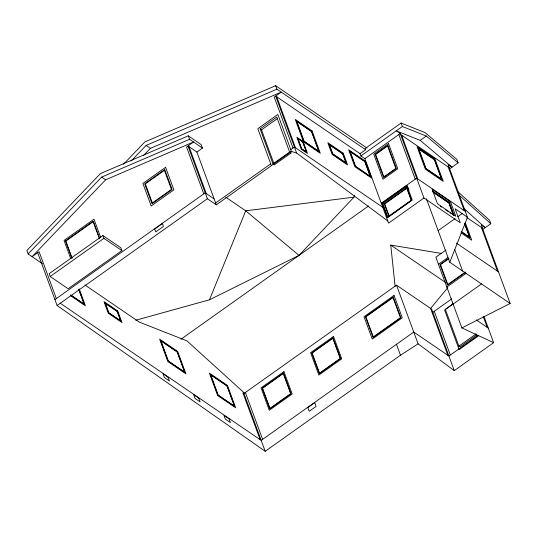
<?xml version="1.0" encoding="UTF-8"?>
<svg xmlns="http://www.w3.org/2000/svg" width="537" height="537" viewBox="0 0 537 537"><rect width="100%" height="100%" fill="white"/><g stroke="black" fill="none" stroke-linecap="round" stroke-linejoin="round"><path stroke-width="0.81" d="M135.794 320.24L209.457 299.8L299.015 255.384L353.977 197.16L354.561 195.589M446.005 250L435.863 257.21L461.88 327.926L510.15 303.479L449.784 262.278L467.479 217.25L448.059 164.47L452.026 167.182L420.209 140.385L396.279 130.833L400.246 133.545L423.962 198.005L460.276 222.795L455.141 208.833L467.479 217.25M209.457 299.8L245.731 210.819L353.977 197.16M430.312 308.788L447.791 287.624M42.477 263.754L28.125 253.954L101.661 177.082L189.574 139.291L202.449 148.078L196.878 152.038L187.97 145.957L207.389 198.744L216.297 204.825L291.457 151.441L296.625 153.032L387.788 220.969M203.792 193.85L186.54 146.97L193.542 141.996L105.635 179.794L32.099 256.666L39.094 251.692L56.345 298.579M123.416 164.329L144.829 141.943L275.642 85.698L367.073 148.111M131.135 161.06L146.104 145.413L276.924 89.169L365.63 149.722L360.058 153.676L275.669 96.076L296.625 153.032M143.52 155.582L150.427 148.36L281.247 92.116L274.246 97.09L292.987 148.031M71.79 258.042L65.467 240.851L93.035 221.271L99.506 238.851M65.467 240.851L65.816 241.093L93.391 221.513L99.714 238.697M102.882 235.535L49.169 273.682L50.203 276.495L68.165 288.758L121.879 250.604L120.845 247.792L102.882 235.535L103.916 238.347L121.879 250.604M50.203 276.495L103.916 238.347M260.116 128.9L276.75 117.079L289.611 152.038L272.977 163.859L260.116 128.9L261.519 129.86L273.81 163.261M261.519 129.86L277.495 118.516M54.922 299.592L205.221 192.837L214.129 198.918M37.671 252.705L57.09 305.493L207.389 198.744M215.619 202.979L270.749 163.825M290.779 149.601L294.41 147.017L382.767 207.329M290.45 151.447L291.02 152.998L274.387 164.819L272.977 163.859M449.308 169.108L458.121 162.852L456.846 159.382L425.029 132.592L401.099 123.04L365.194 148.534L365.63 149.722M360.058 153.676L360.898 155.965L402.374 126.504L426.304 136.056L458.121 162.852M360.898 155.965L364.865 158.67L400.246 133.545M420.209 140.385L426.304 136.056M180.942 339.243L368.644 205.926M381.277 203.275L416.658 178.143L465.304 211.35M382.109 203.067L406.865 185.48L412.241 200.093L387.486 217.68L382.109 203.067L382.881 203.59L387.976 217.431M382.881 203.59L407.637 186.01M423.962 198.005L388.587 223.137L364.865 158.67M432.426 190.789L449.409 202.382L450.449 201.643L455.819 216.257L437.48 203.738L432.104 189.125L450.449 201.643M438.145 230.642L455.074 218.619M457.786 216.693L462.525 213.323M260.143 439.675L242.892 392.795L243.946 393.514L396.507 285.16L431.661 309.158L454.275 370.624L493.631 342.673L483.951 316.374M482.515 229.601L490.805 223.714L489.529 220.244L457.202 191.118M438.454 264.264L447.851 257.592M448.838 258.243L439.971 264.54L447.556 285.154L465.284 272.561M448.663 258.854L440.515 264.634L447.818 284.482L465.465 271.95M446.831 287.02L466.284 273.205M432.822 312.306L451.818 298.807M453.288 303.747L445.374 309.366L458.9 346.143L459.961 346.862L476.447 335.155L475.869 333.591M453.228 303.841L444.569 309.99L459.135 349.574L478.447 335.86L478.212 335.229L448.912 356.038L413.758 332.041L261.197 440.394L60.131 303.143M453.107 304.09L481.521 283.912M57.09 305.493L265.211 451.302L400.481 355.226L418.101 343.848L454.275 370.624M458.9 346.143L475.386 334.43L476.447 335.155M202.449 148.078L201.174 144.614L188.299 135.821L100.385 173.619L26.85 250.49L28.125 253.954M395.111 286.416L390.755 245.087L441.736 253.477M461.88 327.926L493.631 342.673M400.589 134.478L449.241 167.685M432.245 191.447L448.986 202.872L453.604 215.418M433.231 192.32L448.878 202.999L453.295 215.008M466.901 217.566L482.441 228.171M440.374 206.188L441.736 207.114M445.133 209.437L448.536 211.759M449.892 212.686L451.932 214.075M461.263 231.514L469.432 237.085L464.377 223.338M461.793 232.246L470.003 237.851L464.881 223.936M460.988 232.83L471.741 240.167L465.217 222.439M456.443 243.127L498.511 271.843M290.081 152.36L291.02 152.998M390.755 245.087L445.233 282.274M476.299 319.918L488.267 328.087M225.688 197.139L245.731 210.819L299.015 255.384M146.104 145.413L150.427 148.36M101.661 177.082L105.635 179.794M84.94 284.972L139.432 322.166L186.93 340.861L244.838 393.426M71.213 295.276L84.128 304.096L78.711 289.369M70.381 294.9L84.423 304.486L79.073 289.946M70.703 295.766L85.403 305.801L79.154 288.819M459.095 195.146L490.805 223.714M463.471 208.067L485.233 227.675L481.259 224.963L510.15 303.479M481.387 227.453L497.457 271.125M448.18 166.96L464.25 210.632M449.409 202.382L454.215 215.458M483.186 316.427L487.207 327.369M454.664 249.43L462.612 271.031M401.099 123.04L402.374 126.504M426.385 198.663L449.784 262.278M401.649 135.196L417.712 178.861M398.823 134.559L415.229 179.157M408.201 187.547L409.053 189.856M434.245 311.292L450.335 355.024M430.607 308.433L447.858 355.319M396.507 285.16L418.101 343.848M396.474 344.318L400.481 355.226M275.642 85.698L276.924 89.169M276.73 96.794L295.471 147.742M291.457 151.441L277.851 114.462L257.82 128.685L271.427 165.671M196.878 152.038L216.297 204.825M188.299 135.821L189.574 139.291M189.024 146.682L206.275 193.562M245.375 392.5L262.627 439.387M243.946 393.514L265.211 451.302M100.634 237.32L93.975 219.21L64.044 240.462L70.709 258.572M65.816 241.093L72.139 258.277M165.591 167.316L142.889 183.439L151.179 205.966L173.881 189.843L165.591 167.316M164.738 169.511L144.668 183.761L152.031 203.778L172.102 189.521L164.738 169.511M164.416 170.33L145.339 183.882L152.354 202.952L171.431 189.4L164.416 170.33M162.402 223.593L154.703 229.064L155.75 231.897L163.443 226.433L162.402 223.593M388.513 143.574L373.712 154.085L382.975 179.251L397.769 168.746L388.513 143.574M387.828 145.319L375.128 154.341L383.653 177.512L396.353 168.49L387.828 145.319M387.58 145.957L375.645 154.434L383.901 176.868L395.836 168.396L387.58 145.957M406.939 187.809L384.344 203.859L388.963 216.404L411.55 200.355L406.939 187.809M406.757 188.279L384.72 203.926L389.144 215.934L411.174 200.288L406.757 188.279M283.945 371.624L261.042 387.889L269.279 410.275L292.182 394.01L283.945 371.624M333.497 336.43L310.601 352.695L318.837 375.081L341.733 358.817L333.497 336.43M283.415 373.087L262.21 388.15L269.816 408.811L291.014 393.755L283.415 373.087M332.967 337.894L311.762 352.95L319.367 373.618L340.572 358.555L332.967 337.894M283.254 373.524L262.553 388.224L269.97 408.382L290.671 393.675L283.254 373.524M332.812 338.323L312.111 353.031L319.522 373.181L340.223 358.481L332.812 338.323M394.037 295.417L364.039 316.723L372.275 339.109L402.273 317.803L394.037 295.417M393.245 297.068L365.469 316.796L373.067 337.458L400.85 317.729L393.245 297.068M393.01 297.552L365.892 316.817L373.302 336.968L400.427 317.709L393.01 297.552M314.736 402.69L307.842 407.583L309.211 411.302L316.105 406.408L314.736 402.69M434.963 158.945L417.088 146.742L425.344 169.189L443.22 181.385L434.963 158.945M434.493 159.482L418.397 148.494L425.814 168.652L441.911 179.633L434.493 159.482M434.339 159.664L418.833 149.078L425.969 168.47L441.474 179.056L434.339 159.664M365.469 161.268L348.674 149.803L354.87 166.638L371.664 178.096L365.469 161.268M364.918 161.509L349.835 151.212L355.42 166.389L370.503 176.693L364.918 161.509M364.791 161.563L350.097 151.535L355.541 166.336L370.241 176.371L364.791 161.563M312.051 130.887L295.256 119.429L303.512 141.869L320.307 153.334L312.051 130.887M311.601 131.411L296.511 121.107L303.962 141.352L319.045 151.649L311.601 131.411M311.494 131.525L296.8 121.496L304.063 141.231L318.756 151.266L311.494 131.525M343.244 153.226L327.839 142.714L332.148 154.428L347.56 164.946L343.244 153.226M342.807 153.73L329.06 144.346L332.584 153.924L346.338 163.315L342.807 153.73M342.7 153.864L329.376 144.768L332.698 153.797L346.023 162.892L342.7 153.864M303.056 141.439L296.847 137.204L301.257 149.179L307.459 153.414L303.056 141.439M302.754 141.788L297.686 138.324L301.552 148.83L306.62 152.293L302.754 141.788M302.68 141.875L297.907 138.62L301.633 148.742L306.405 151.998L302.68 141.875M177.666 351.46L159.617 339.142L167.853 361.529L185.903 373.846L177.666 351.46M227.453 385.445L209.403 373.128L217.639 395.514L235.689 407.831L227.453 385.445M117.704 310.963L104.037 301.633L108.306 313.239L121.973 322.569L117.704 310.963M177.311 351.869L160.603 340.458L168.202 361.126L184.916 372.53L177.311 351.869M227.097 385.848L210.39 374.443L217.988 395.104L234.703 406.516L227.097 385.848M177.21 351.983L160.892 340.847L168.309 361.005L184.627 372.141L177.21 351.983M226.997 385.969L210.679 374.833L218.096 394.99L234.414 406.126L226.997 385.969M117.341 311.379L105.044 302.982L108.662 312.823L120.966 321.22L117.341 311.379M117.254 311.48L105.292 303.318L108.756 312.722L120.711 320.884L117.254 311.48M168.081 377.249L162.973 373.765L164.342 377.484L169.45 380.968L168.081 377.249M198.784 398.206L193.682 394.722L195.045 398.441L200.153 401.924L198.784 398.206M229.071 418.88L223.963 415.396L225.332 419.115L230.44 422.599L229.071 418.88"/></g></svg>
